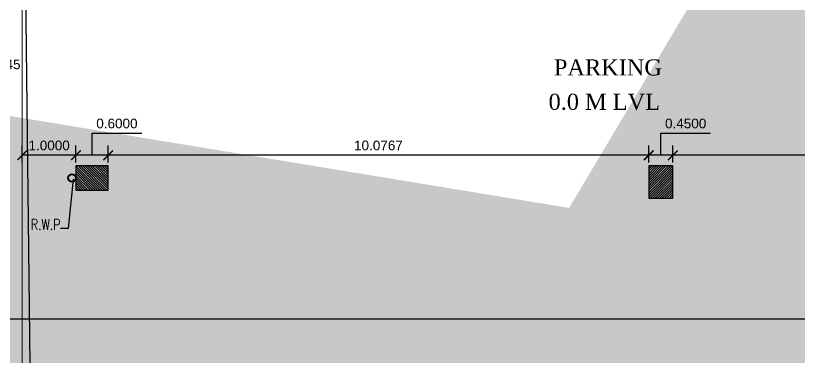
# Model space of a CAD drawing. Header units: metres. Extents: x -1560916 to -1560612, y 43591 to 43809.
# Drawn here: x -1560815.98 to -1560801.37, y 43702.93 to 43709.29 of the extents above; entities that cross this region are included whole.
import ezdxf

# ---------------------------------------------------------------- set-up
doc = ezdxf.new("R2010")
doc.units = ezdxf.units.M
doc.header["$LTSCALE"] = 750
doc.header["$MEASUREMENT"] = 0
doc.header["$PDMODE"] = 35
doc.header["$PDSIZE"] = 50
doc.linetypes.add('HIDDEN', pattern=[0.375, 0.25, -0.125])
doc.layers.get('0').update_dxf_attribs({"lineweight": 5})
doc.layers.get('Defpoints').update_dxf_attribs({"lineweight": 0})
for name, color, linetype, lineweight in [('AR_DIM WRK', 3, 'Continuous', 13), ('column', 242, 'Continuous', 25), ('ED', 30, 'Continuous', 0), ('FURN', 33, 'Continuous', 18), ('HAT', 8, 'Continuous', 5), ('TWO WHEELER', 8, 'Continuous', 13)]:
    doc.layers.add(name, color=color, linetype=linetype, lineweight=lineweight)
doc.layers.add('BLK_1_COVERED_AREA', color=140, linetype='Continuous', plot=False)
doc.layers.add('DIM', color=9, linetype='Continuous')
doc.styles.add('RS1', font='romans.shx', dxfattribs={"width": 0.75})
doc.styles.get("Standard").update_dxf_attribs({"font": 'arial.ttf'})
doc.styles.add('style4', font='BOOKOS.TTF', dxfattribs={"height": 300})
doc.dimstyles.new('DIM-100', dxfattribs={"dimtxt": 200, "dimasz": 100, "dimexe": 25, "dimexo": 25, "dimgap": 35, "dimtad": 1, "dimdec": 0, "dimrnd": 5, "dimzin": 0, "dimdsep": 46, "dimtxsty": 'RS1', "dimblk": 'ARCHTICK', "dimcen": 100, "dimdle": 25, "dimclrd": 8, "dimclre": 8, "dimclrt": 4, "dimadec": 0, "dimazin": 0, "dimtfac": 0.5, "dimtdec": 0, "dimtmove": 1, "dimatfit": 0, "dimfxl": 75, "dimfrac": 1, "dimtolj": 1, "dimtzin": 0, "dimarcsym": 2})
doc.dimstyles.get("Standard").update_dxf_attribs({"dimtxt": 0.18, "dimasz": 0.18, "dimexe": 0.18, "dimexo": 0.0625, "dimgap": 0.09, "dimtad": 1, "dimtih": 1, "dimtoh": 1, "dimdec": 4, "dimzin": 0, "dimdsep": 46, "dimtxsty": 'Standard', "dimblk": 'ARCHTICK', "dimcen": 0.09, "dimadec": 0, "dimazin": 0, "dimtfac": 1, "dimtdec": 4, "dimtofl": 0, "dimtmove": 0, "dimatfit": 3, "dimldrblk": 'ARCHTICK', "dimfxl": 1, "dimtolj": 1, "dimtzin": 0, "dimarcsym": 0})

# ---------------------------------------------------------------- blocks, each defined once
blk = doc.blocks.new('_ArchTick')
at = {"color": 0, "linetype": 'ByBlock', "const_width": 0.15}
blk.add_lwpolyline([(-0.5, -0.5), (0.5, 0.5)], dxfattribs=at)
blk = doc.blocks.new('*D341')
at = {"layer": 'Defpoints', "color": 0, "transparency": 16777216}
for p in [(-1560815.856753053, 43715.65838075107), (-1560816.343850899, 43701.10383279643), (-1560815.626753051, 43701.10383279643)]:
    blk.add_point(p, dxfattribs=at)
at = {"layer": 'ED', "color": 0, "lineweight": -2, "transparency": 16777216}
for p, q in [((-1560815.919253053, 43715.65838075107), (-1560816.523850898, 43715.65838075107)), ((-1560816.343850899, 43715.65838075107), (-1560816.343850899, 43708.56300991155)), ((-1560816.343850899, 43701.10383279643), (-1560816.343850899, 43708.19920363596)), ((-1560815.689253052, 43701.10383279643), (-1560816.523850898, 43701.10383279643))]:
    blk.add_line(p, q, dxfattribs=at)
at = {"layer": 'ED', "color": 0, "lineweight": -2, "transparency": 16777216, "xscale": 0.18, "yscale": 0.18, "zscale": 0.18}
for p, rotation in [((-1560816.343850899, 43715.65838075107), 90), ((-1560816.343850899, 43701.10383279643), 270)]:
    blk.add_blockref('_ArchTick', p, dxfattribs=dict(at, rotation=rotation))
at = {"layer": 'ED', "color": 0, "transparency": 16777216, "insert": (-1560816.343850898, 43708.3811067742), "char_height": 0.18, "attachment_point": 5}
blk.add_mtext('\\A1;14.5545', dxfattribs=at)
blk = doc.blocks.new('*D350')
at = {"layer": 'Defpoints', "color": 0, "transparency": 16777216}
for p in [(-1560816.833990337, 43715.65838075107), (-1560815.856753053, 43715.65838075107), (-1560811.626753053, 43691.81257834217)]:
    blk.add_point(p, dxfattribs=at)
at = {"layer": 'ED', "color": 0, "lineweight": -2, "transparency": 16777216}
for p, q in [((-1560815.919253053, 43715.65838075107), (-1560817.013990337, 43715.65838075107)), ((-1560816.833990337, 43715.65838075107), (-1560816.833990337, 43703.91744407596)), ((-1560816.833990337, 43691.81257834217), (-1560816.833990337, 43703.5535150173)), ((-1560811.689253052, 43691.81257834217), (-1560817.013990337, 43691.81257834217))]:
    blk.add_line(p, q, dxfattribs=at)
at = {"layer": 'ED', "color": 0, "lineweight": -2, "transparency": 16777216, "xscale": 0.18, "yscale": 0.18, "zscale": 0.18}
for p, rotation in [((-1560816.833990337, 43715.65838075107), 90), ((-1560816.833990337, 43691.81257834217), 270)]:
    blk.add_blockref('_ArchTick', p, dxfattribs=dict(at, rotation=rotation))
at = {"layer": 'ED', "color": 0, "transparency": 16777216, "insert": (-1560816.833990337, 43703.73547954707), "char_height": 0.18, "attachment_point": 5}
blk.add_mtext('\\A1;23.8458', dxfattribs=at)
blk = doc.blocks.new('*D367')
at = {"layer": 'Defpoints', "color": 0, "transparency": 16777216}
for p in [(-1560803.730086386, 43706.68894322959), (-1560803.730086386, 43706.49047954661), (-1560794.520512846, 43706.49047954661)]:
    blk.add_point(p, dxfattribs=at)
at = {"layer": 'ED', "color": 0, "lineweight": -2, "transparency": 16777216}
for p, q in [((-1560803.730086386, 43706.55297954662), (-1560803.730086386, 43706.86894322957)), ((-1560794.520512846, 43706.55297954662), (-1560794.520512846, 43706.86894322957)), ((-1560794.520512846, 43706.68894322959), (-1560803.730086386, 43706.68894322959))]:
    blk.add_line(p, q, dxfattribs=at)
at = {"layer": 'ED', "color": 0, "lineweight": -2, "transparency": 16777216, "xscale": 0.18, "yscale": 0.18, "zscale": 0.18, "rotation": 180}
blk.add_blockref('_ArchTick', (-1560803.730086386, 43706.68894322959), dxfattribs=at)
at = {"layer": 'ED', "color": 0, "lineweight": -2, "transparency": 16777216, "xscale": 0.18, "yscale": 0.18, "zscale": 0.18}
blk.add_blockref('_ArchTick', (-1560794.520512846, 43706.68894322959), dxfattribs=at)
at = {"layer": 'ED', "color": 0, "transparency": 16777216, "insert": (-1560799.125299616, 43706.87084636738), "char_height": 0.18, "attachment_point": 5}
blk.add_mtext('\\A1;9.2096', dxfattribs=at)
blk = doc.blocks.new('*D368')
at = {"layer": 'Defpoints', "color": 0, "transparency": 16777216}
for p in [(-1560804.180086386, 43706.68894322959), (-1560804.180086386, 43706.49047954661), (-1560803.730086386, 43706.49047954661)]:
    blk.add_point(p, dxfattribs=at)
at = {"layer": 'ED', "color": 0, "lineweight": -2, "transparency": 16777216}
for p, q in [((-1560803.955086386, 43706.68894322959), (-1560803.955086386, 43707.09774950516)), ((-1560803.955086386, 43707.09774950516), (-1560803.028442457, 43707.09774950516)), ((-1560804.180086386, 43706.55297954662), (-1560804.180086386, 43706.86894322957)), ((-1560803.730086386, 43706.55297954662), (-1560803.730086386, 43706.86894322957)), ((-1560803.730086386, 43706.68894322959), (-1560804.180086386, 43706.68894322959))]:
    blk.add_line(p, q, dxfattribs=at)
at = {"layer": 'ED', "color": 0, "lineweight": -2, "transparency": 16777216, "xscale": 0.18, "yscale": 0.18, "zscale": 0.18, "rotation": 180}
blk.add_blockref('_ArchTick', (-1560804.180086386, 43706.68894322959), dxfattribs=at)
at = {"layer": 'ED', "color": 0, "lineweight": -2, "transparency": 16777216, "xscale": 0.18, "yscale": 0.18, "zscale": 0.18}
blk.add_blockref('_ArchTick', (-1560803.730086386, 43706.68894322959), dxfattribs=at)
at = {"layer": 'ED', "color": 0, "transparency": 16777216, "insert": (-1560803.491764421, 43707.27965264297), "char_height": 0.18, "attachment_point": 5}
blk.add_mtext('\\A1;0.4500', dxfattribs=at)
blk = doc.blocks.new('*D369')
at = {"layer": 'Defpoints', "color": 0, "transparency": 16777216}
for p in [(-1560814.256753052, 43706.68894322959), (-1560814.256753052, 43706.49047954661), (-1560804.180086386, 43706.49047954661)]:
    blk.add_point(p, dxfattribs=at)
at = {"layer": 'ED', "color": 0, "lineweight": -2, "transparency": 16777216}
for p, q in [((-1560814.256753052, 43706.55297954662), (-1560814.256753052, 43706.86894322957)), ((-1560804.180086386, 43706.55297954662), (-1560804.180086386, 43706.86894322957)), ((-1560804.180086386, 43706.68894322959), (-1560814.256753052, 43706.68894322959))]:
    blk.add_line(p, q, dxfattribs=at)
at = {"layer": 'ED', "color": 0, "lineweight": -2, "transparency": 16777216, "xscale": 0.18, "yscale": 0.18, "zscale": 0.18, "rotation": 180}
blk.add_blockref('_ArchTick', (-1560814.256753052, 43706.68894322959), dxfattribs=at)
at = {"layer": 'ED', "color": 0, "lineweight": -2, "transparency": 16777216, "xscale": 0.18, "yscale": 0.18, "zscale": 0.18}
blk.add_blockref('_ArchTick', (-1560804.180086386, 43706.68894322959), dxfattribs=at)
at = {"layer": 'ED', "color": 0, "transparency": 16777216, "insert": (-1560809.218419719, 43706.87084636738), "char_height": 0.18, "attachment_point": 5}
blk.add_mtext('\\A1;10.0767', dxfattribs=at)
blk = doc.blocks.new('*D370')
at = {"layer": 'Defpoints', "color": 0, "transparency": 16777216}
for p in [(-1560814.856753052, 43706.68894322959), (-1560814.856753052, 43706.49047954661), (-1560814.256753052, 43706.49047954661)]:
    blk.add_point(p, dxfattribs=at)
at = {"layer": 'ED', "color": 0, "lineweight": -2, "transparency": 16777216}
for p, q in [((-1560814.556753052, 43706.68894322959), (-1560814.556753052, 43707.09774950516)), ((-1560814.556753052, 43707.09774950516), (-1560813.630109123, 43707.09774950516)), ((-1560814.856753052, 43706.55297954662), (-1560814.856753052, 43706.86894322957)), ((-1560814.256753052, 43706.55297954662), (-1560814.256753052, 43706.86894322957)), ((-1560814.256753052, 43706.68894322959), (-1560814.856753052, 43706.68894322959))]:
    blk.add_line(p, q, dxfattribs=at)
at = {"layer": 'ED', "color": 0, "lineweight": -2, "transparency": 16777216, "xscale": 0.18, "yscale": 0.18, "zscale": 0.18, "rotation": 180}
blk.add_blockref('_ArchTick', (-1560814.856753052, 43706.68894322959), dxfattribs=at)
at = {"layer": 'ED', "color": 0, "lineweight": -2, "transparency": 16777216, "xscale": 0.18, "yscale": 0.18, "zscale": 0.18}
blk.add_blockref('_ArchTick', (-1560814.256753052, 43706.68894322959), dxfattribs=at)
at = {"layer": 'ED', "color": 0, "transparency": 16777216, "insert": (-1560814.093431088, 43707.27965264297), "char_height": 0.18, "attachment_point": 5}
blk.add_mtext('\\A1;0.6000', dxfattribs=at)
blk = doc.blocks.new('*D371')
at = {"layer": 'Defpoints', "color": 0, "transparency": 16777216}
for p in [(-1560815.856753052, 43706.68894322959), (-1560815.856753052, 43706.49047954661), (-1560814.856753052, 43706.49047954661)]:
    blk.add_point(p, dxfattribs=at)
at = {"layer": 'ED', "color": 0, "lineweight": -2, "transparency": 16777216}
for p, q in [((-1560815.856753052, 43706.55297954662), (-1560815.856753052, 43706.86894322957)), ((-1560814.856753052, 43706.55297954662), (-1560814.856753052, 43706.86894322957)), ((-1560814.856753052, 43706.68894322959), (-1560815.856753052, 43706.68894322959))]:
    blk.add_line(p, q, dxfattribs=at)
at = {"layer": 'ED', "color": 0, "lineweight": -2, "transparency": 16777216, "xscale": 0.18, "yscale": 0.18, "zscale": 0.18, "rotation": 180}
blk.add_blockref('_ArchTick', (-1560815.856753052, 43706.68894322959), dxfattribs=at)
at = {"layer": 'ED', "color": 0, "lineweight": -2, "transparency": 16777216, "xscale": 0.18, "yscale": 0.18, "zscale": 0.18}
blk.add_blockref('_ArchTick', (-1560814.856753052, 43706.68894322959), dxfattribs=at)
at = {"layer": 'ED', "color": 0, "transparency": 16777216, "insert": (-1560815.356753052, 43706.87084636738), "char_height": 0.18, "attachment_point": 5}
blk.add_mtext('\\A1;1.0000', dxfattribs=at)
blk = doc.blocks.new('A$C1B39315A')
at = {"layer": 'HAT'}
h = blk.add_hatch(dxfattribs=at)
h.set_pattern_fill('ANSI31', color=256, scale=250, style=0)
h.set_pattern_definition([(45, (1235526.340317522, -160224.3913412805), (-22.09708691207961, 22.09708691207961), [])])
h.paths.add_polyline_path([(-450, 0), (0, 0), (0, 600), (-450, 600)])
at = {"layer": 'column'}
blk.add_lwpolyline([(-450, 0), (0, 0), (0, 600), (-450, 600)], close=True, dxfattribs=at)

msp = doc.modelspace()

# ---------------------------------------------------------------- linework, layer by layer
at = {"layer": 'BLK_1_COVERED_AREA'}
msp.add_lwpolyline([(-1560815.856753052, 43715.65838075107), (-1560792.920512846, 43715.65838075107), (-1560792.920512846, 43695.81257834215, -0.205694608113276), (-1560794.166753052, 43692.91140495946), (-1560794.166753052, 43691.81257834216), (-1560811.626753052, 43691.81257834215, -0.4142134212922575), (-1560815.626753051, 43695.81257641543)], format="xyb", close=True, dxfattribs=at)
at = {"layer": 'DIM', "linetype": 'Continuous'}
for radius in [0.075, 0.0649169758328881]:
    msp.add_circle((-1560814.931753052, 43706.26547954659), radius, dxfattribs=at)
at = {"layer": 'FURN', "linetype": 'HIDDEN'}
msp.add_line((-1560815.856753052, 43691.08257834215), (-1560815.856753052, 43715.65838075107), dxfattribs=at)

# ---------------------------------------------------------------- block references
at = {"layer": 'column', "xscale": 0.001, "yscale": 0.001, "zscale": 0.001, "rotation": 90}
msp.add_blockref('A$C1B39315A', (-1560814.256753052, 43706.49047954661), dxfattribs=at)
at = {"layer": 'column', "xscale": 0.001, "yscale": 0.001, "zscale": 0.001}
msp.add_blockref('A$C1B39315A', (-1560803.730086386, 43705.89047954661), dxfattribs=at)

# ---------------------------------------------------------------- texts
at = {"style": 'style4'}
for s, p in [('PARKING', (-1560805.947941763, 43708.17499594489)), ('0.0 M LVL', (-1560806.046438502, 43707.53493987451))]:
    msp.add_text(s, height=0.3, dxfattribs=at).set_placement(p)
at = {"layer": 'TWO WHEELER', "color": 4, "insert": (-1560815.698217513, 43705.49924790408), "char_height": 0.2, "width": 1.282999999999999, "attachment_point": 1, "style": 'RS1'}
msp.add_mtext('\\A1;R.W.P', dxfattribs=at)

# ---------------------------------------------------------------- dimensions: what is measured, and where the dimension line sits
at = {"layer": 'ED'}
for base, p1, p2, picture, middle in [((-1560816.833990337, 43715.65838075107), (-1560811.626753052, 43691.81257834215), (-1560815.856753052, 43715.65838075107), '*D350', (-1560816.833990337, 43703.73547954707)), ((-1560816.343850899, 43701.10383279643), (-1560815.856753052, 43715.65838075107), (-1560815.626753051, 43701.10383279643), '*D341', (-1560816.343850898, 43708.3811067742))]:
    dim = msp.add_linear_dim(base=base, p1=p1, p2=p2, angle=90, dimstyle='Standard', override={"dimtmove": 1, "dimfxl": 5}, dxfattribs=at)
    dim.commit()
    dim.dimension.update_dxf_attribs({"geometry": picture, "text_midpoint": middle})
for base, p1, p2, picture, middle in [((-1560814.856753052, 43706.68894322959), (-1560814.256753052, 43706.49047954661), (-1560814.856753052, 43706.49047954661), '*D370', (-1560814.466753052, 43707.27965264297)), ((-1560804.180086386, 43706.68894322959), (-1560803.730086386, 43706.49047954661), (-1560804.180086386, 43706.49047954661), '*D368', (-1560803.865086386, 43707.27965264297)), ((-1560815.856753052, 43706.68894322959), (-1560814.856753052, 43706.49047954661), (-1560815.856753052, 43706.49047954661), '*D371', (-1560815.356753052, 43706.87084636738)), ((-1560814.256753052, 43706.68894322959), (-1560804.180086386, 43706.49047954661), (-1560814.256753052, 43706.49047954661), '*D369', (-1560809.218419719, 43706.87084636738)), ((-1560803.730086386, 43706.68894322959), (-1560794.520512846, 43706.49047954661), (-1560803.730086386, 43706.49047954661), '*D367', (-1560799.125299616, 43706.87084636738))]:
    dim = msp.add_linear_dim(base=base, p1=p1, p2=p2, dimstyle='Standard', override={"dimtmove": 1, "dimfxl": 5}, dxfattribs=at)
    dim.commit()
    dim.dimension.update_dxf_attribs({"geometry": picture, "text_midpoint": middle})

# ---------------------------------------------------------------- leaders
at = {"layer": 'AR_DIM WRK', "annotation_type": 0, "has_hookline": 1, "hookline_direction": 1}
for points, text_width in [([(-1560813.552726866, 43692.45799165947), (-1560813.126318295, 43692.96428123468), (-1560847.771048875, 43692.96428123466)], 1.042857142857143), ([(-1560793.056216318, 43703.63529637006), (-1560827.097173246, 43703.63529637006)], 1.614285714285714), ([(-1560815.524814673, 43698.55192466822), (-1560849.976772267, 43698.55192466822)], 1.614285714285714)]:
    msp.add_leader(points, dimstyle='DIM-100', override={"dimgap": 35, "dimtad": 0}, dxfattribs=dict(at, text_width=text_width))
at = {"layer": 'AR_DIM WRK'}
msp.add_leader([(-1560814.9100644, 43706.24487467264), (-1560815.002826513, 43705.32302300873), (-1560815.14447324, 43705.32302300873)], dimstyle='DIM-100', override={"dimgap": 35, "dimtad": 0}, dxfattribs=at)

doc.saveas('drawing.dxf')
